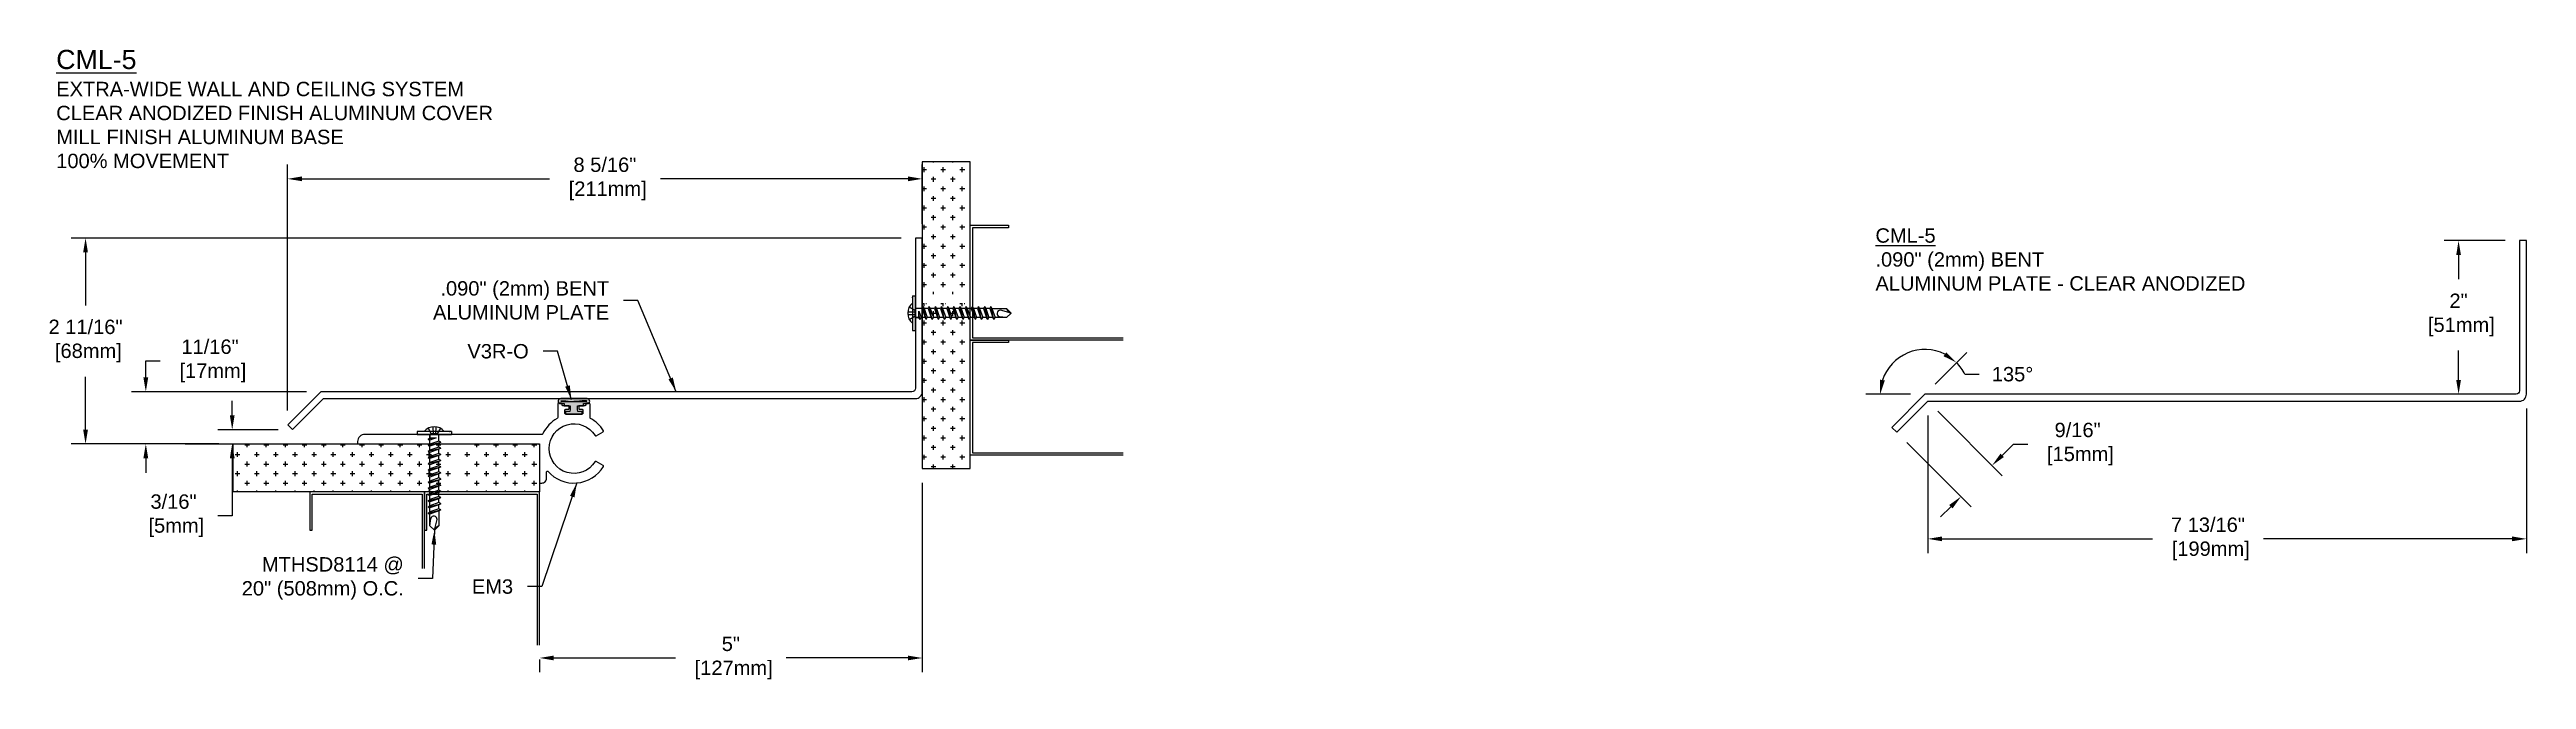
# Model space of a CAD drawing. Header units: inches. Extents: x 2.1 to 34.5, y 14.8 to 23.
import ezdxf

# ---------------------------------------------------------------- set-up
doc = ezdxf.new("R2010")
doc.units = ezdxf.units.IN
doc.header["$MEASUREMENT"] = 0
doc.linetypes.add('HIDDEN2', pattern=[0.1875, 0.125, -0.0625])
for name, color, linetype in [('Anchors', 4, 'Continuous'), ('Conditions', 1, 'Continuous'), ('Dimensions', 3, 'Continuous'), ('Fillers', 2, 'Continuous'), ('Metals', 7, 'Continuous'), ('TEXT', 2, 'Continuous')]:
    doc.layers.add(name, color=color, linetype=linetype)
doc.styles.add('ARIAL', font='arial.ttf')
doc.dimstyles.new('Arial', dxfattribs={"dimtxt": 0.1875, "dimasz": 0.1875, "dimexe": 0.1875, "dimexo": 0.1875, "dimgap": 0.1875, "dimtad": 0, "dimtih": 1, "dimtoh": 1, "dimdec": 4, "dimzin": 3, "dimdsep": 46, "dimlunit": 4, "dimtxsty": 'ARIAL', "dimcen": 0.1875, "dimadec": 0, "dimazin": 0, "dimtfac": 1, "dimtdec": 4, "dimtofl": 0, "dimtmove": 0, "dimatfit": 3, "dimfxl": 0, "dimfrac": 2, "dimtolj": 1, "dimtzin": 0, "dimarcsym": 0})

# ---------------------------------------------------------------- blocks, each defined once
blk = doc.blocks.new('V3RforCM')
h = blk.add_hatch(color=256)
h.paths.add_polyline_path([(0.141, -0.163), (0.205, -0.163, 0.8111), (0.189, -0.1), (-0.156, -0.1, 0.8111), (-0.172, -0.163), (-0.109, -0.163), (-0.109, -0.194), (-0.03, -0.194), (-0.03, -0.241), (-0.036, -0.267), (-0.091, -0.267), (-0.091, -0.302), (0.124, -0.302), (0.124, -0.267), (0.069, -0.267), (0.063, -0.241), (0.063, -0.194), (0.141, -0.194)])
edge = h.paths.add_edge_path(flags=16)
edge.add_spline(control_points=[(-0.139, -0.141), (-0.14, -0.141), (-0.185, -0.12), (-0.087, -0.129), (0.017, -0.14)], knot_values=[0.028497, 0.028497, 0.028497, 0.028497, 0.032831, 0.201023, 0.201023, 0.201023, 0.201023], degree=3, periodic=0)
edge.add_spline(control_points=[(0.017, -0.14), (0.12, -0.129), (0.218, -0.12), (0.173, -0.141), (0.172, -0.141)], knot_values=[0.028497, 0.028497, 0.028497, 0.028497, 0.196688, 0.201023, 0.201023, 0.201023, 0.201023], degree=3, periodic=0)
edge.add_line((0.172, -0.141), (-0.139, -0.141))
blk.add_lwpolyline([(0.141, -0.194), (0.141, -0.163), (0.205, -0.163, 0.8111), (0.189, -0.1), (-0.156, -0.1, 0.8111), (-0.172, -0.163), (-0.109, -0.163), (-0.109, -0.194), (-0.03, -0.194), (-0.03, -0.241), (-0.036, -0.267), (-0.091, -0.267), (-0.091, -0.302), (0.124, -0.302), (0.124, -0.267), (0.069, -0.267), (0.063, -0.241), (0.063, -0.194)], format="xyb", close=True)
blk.add_lwpolyline([(0.172, -0.141), (-0.139, -0.141)])
for points in [[(-0.139, -0.141), (-0.14, -0.141), (-0.185, -0.12), (-0.087, -0.129), (0.017, -0.14)], [(0.172, -0.141), (0.173, -0.141), (0.218, -0.12), (0.12, -0.129), (0.017, -0.14)]]:
    blk.add_open_spline(points, degree=3, knots=[0.028497, 0.028497, 0.028497, 0.028497, 0.0328313, 0.2010226, 0.2010226, 0.2010226, 0.2010226])
blk = doc.blocks.new('em3')
blk.add_lwpolyline([(-22.235, -3.441), (-22.235, -3.399, 0.414214), (-22.245, -3.389), (-22.28, -3.389, -0.414214), (-22.29, -3.379), (-22.29, -3.352, -0.414214), (-22.28, -3.342), (-22.207, -3.342, 0.414214), (-22.197, -3.332), (-22.197, -3.321, -0.414214), (-22.187, -3.311), (-22.151, -3.311, -0.414214), (-22.141, -3.321), (-22.141, -3.498, 0.273807), (-22.136, -3.507, -0.158832), (-21.945, -3.71, 0.29076), (-21.936, -3.716), (-19.621, -3.716, -0.414214), (-19.527, -3.81), (-19.527, -3.831, -0.414214), (-19.537, -3.841), (-21.892, -3.841, 0.414214), (-21.902, -3.851), (-21.902, -4.341, -0.414214), (-21.912, -4.351), (-21.933, -4.351, -0.414214), (-21.996, -4.289), (-21.996, -4.204, 0.692603), (-22.013, -4.198, -0.506912), (-22.737, -4.135, -0.420887), (-22.733, -4.121), (-22.642, -4.069, -0.405496), (-22.629, -4.072, 3.520953), (-22.629, -3.731, -0.405496), (-22.642, -3.734), (-22.733, -3.681, -0.420887), (-22.737, -3.668, -0.131423), (-22.569, -3.507, 0.273807), (-22.563, -3.498), (-22.563, -3.321, -0.414214), (-22.553, -3.311), (-22.517, -3.311, -0.414214), (-22.507, -3.321), (-22.507, -3.332, 0.414214), (-22.497, -3.342), (-22.425, -3.342, -0.414214), (-22.415, -3.352), (-22.415, -3.379, -0.414214), (-22.425, -3.389), (-22.46, -3.389, 0.414214), (-22.47, -3.399), (-22.47, -3.441, 0.414214), (-22.46, -3.451), (-22.245, -3.451, 0.414214)], format="xyb", close=True)
blk = doc.blocks.new('BENT ALUMPLT')
at = {"layer": 'Metals'}
blk.add_lwpolyline([(-5.225, -0.53), (-4.819, -0.125), (2.91, -0.125, 0.414214), (3, -0.035), (3, 1.969), (2.91, 1.969), (2.91, 0.01, -0.414214), (2.865, -0.035), (-4.857, -0.035), (-5.288, -0.467)], format="xyb", close=True, dxfattribs=at)
blk = doc.blocks.new('*D9')
at = {"layer": 'Defpoints', "color": 0}
for p in [(13.518, 17.529), (8.518, 15.223), (13.518, 15.056)]:
    blk.add_point(p, dxfattribs=at)
at = {"layer": 'Dimensions', "color": 0, "lineweight": -2}
for p, q in [((13.518, 17.342), (13.518, 14.869)), ((8.518, 15.036), (8.518, 14.869)), ((8.705, 15.056), (10.293, 15.056)), ((13.33, 15.056), (11.742, 15.056))]:
    blk.add_line(p, q, dxfattribs=at)
at = {"layer": 'Dimensions', "color": 0}
for points in [[(8.705, 15.087), (8.705, 15.025), (8.518, 15.056)], [(13.33, 15.087), (13.33, 15.025), (13.518, 15.056)]]:
    blk.add_solid(points, dxfattribs=at)
at = {"layer": 'Dimensions', "color": 0, "insert": (11.018, 15.056), "char_height": 0.1875, "attachment_point": 5, "style": 'ARIAL'}
blk.add_mtext('\\A1;5"\\P [127mm]', dxfattribs=at)
blk = doc.blocks.new('*D10')
at = {"layer": 'Defpoints', "color": 0}
for p in [(13.518, 21.306), (13.518, 20.533), (5.229, 18.098)]:
    blk.add_point(p, dxfattribs=at)
at = {"layer": 'Dimensions', "color": 0, "lineweight": -2}
for p, q in [((5.229, 18.286), (5.229, 21.494)), ((13.518, 20.721), (13.518, 21.494)), ((5.417, 21.306), (8.649, 21.306)), ((13.33, 21.306), (10.098, 21.306))]:
    blk.add_line(p, q, dxfattribs=at)
at = {"layer": 'Dimensions', "color": 0}
for points in [[(5.417, 21.338), (5.417, 21.275), (5.229, 21.306)], [(13.33, 21.338), (13.33, 21.275), (13.518, 21.306)]]:
    blk.add_solid(points, dxfattribs=at)
at = {"layer": 'Dimensions', "color": 0, "insert": (9.373, 21.306), "char_height": 0.1875, "attachment_point": 5, "style": 'ARIAL'}
blk.add_mtext('\\A1;8 5/16"\\P [211mm]', dxfattribs=at)
blk = doc.blocks.new('*D11')
at = {"layer": 'Defpoints', "color": 0}
for p in [(3.705, 17.848), (4.505, 17.848), (5.293, 18.034)]:
    blk.add_point(p, dxfattribs=at)
at = {"layer": 'Dimensions', "color": 0, "lineweight": -2}
for p, q in [((4.505, 18.222), (4.505, 18.409)), ((3.893, 17.848), (4.693, 17.848)), ((5.105, 18.034), (4.318, 18.034)), ((4.505, 17.661), (4.505, 16.912)), ((4.505, 16.912), (4.318, 16.912))]:
    blk.add_line(p, q, dxfattribs=at)
at = {"layer": 'Dimensions', "color": 0}
for points in [[(4.474, 18.222), (4.537, 18.222), (4.505, 18.034)], [(4.474, 17.661), (4.537, 17.661), (4.505, 17.848)]]:
    blk.add_solid(points, dxfattribs=at)
at = {"layer": 'Dimensions', "color": 0, "insert": (3.739, 16.912), "char_height": 0.1875, "attachment_point": 5, "style": 'ARIAL'}
blk.add_mtext('\\A1;3/16"\\P [5mm]', dxfattribs=at)
blk = doc.blocks.new('*D12')
at = {"layer": 'Defpoints', "color": 0}
for p in [(3.377, 18.53), (5.661, 18.53), (4.518, 17.848)]:
    blk.add_point(p, dxfattribs=at)
at = {"layer": 'Dimensions', "color": 0, "lineweight": -2}
for p, q in [((3.377, 18.717), (3.377, 18.932)), ((3.377, 18.932), (3.564, 18.932)), ((5.474, 18.53), (3.189, 18.53)), ((4.33, 17.848), (3.189, 17.848)), ((3.377, 17.661), (3.377, 17.473))]:
    blk.add_line(p, q, dxfattribs=at)
at = {"layer": 'Dimensions', "color": 0}
for points in [[(3.345, 18.717), (3.408, 18.717), (3.377, 18.53)], [(3.345, 17.661), (3.408, 17.661), (3.377, 17.848)]]:
    blk.add_solid(points, dxfattribs=at)
at = {"layer": 'Dimensions', "color": 0, "insert": (4.216, 18.932), "char_height": 0.1875, "attachment_point": 5, "style": 'ARIAL'}
blk.add_mtext('\\A1;11/16"\\P [17mm]', dxfattribs=at)
blk = doc.blocks.new('*D13')
at = {"layer": 'Defpoints', "color": 0}
for p in [(26.649, 18.406), (26.244, 18.001), (27.083, 17.161)]:
    blk.add_point(p, dxfattribs=at)
at = {"layer": 'Dimensions', "color": 0, "lineweight": -2}
for p, q in [((26.782, 18.274), (27.621, 17.434)), ((26.377, 17.868), (27.216, 17.029)), ((27.621, 17.699), (27.768, 17.846)), ((27.768, 17.846), (27.955, 17.846)), ((26.951, 17.029), (26.818, 16.896))]:
    blk.add_line(p, q, dxfattribs=at)
at = {"layer": 'Dimensions', "color": 0}
for points in [[(27.599, 17.721), (27.643, 17.677), (27.489, 17.567)], [(26.929, 17.051), (26.973, 17.007), (27.083, 17.161)]]:
    blk.add_solid(points, dxfattribs=at)
at = {"layer": 'Dimensions', "color": 0, "insert": (28.607, 17.846), "char_height": 0.1875, "attachment_point": 5, "style": 'ARIAL'}
blk.add_mtext('\\A1;9/16"\\P [15mm]', dxfattribs=at)
blk = doc.blocks.new('*D14')
at = {"layer": 'Defpoints', "color": 0}
for p in [(34.469, 18.496), (26.649, 18.406), (34.469, 16.61)]:
    blk.add_point(p, dxfattribs=at)
at = {"layer": 'Dimensions', "color": 0, "lineweight": -2}
for p, q in [((26.649, 18.219), (26.649, 16.422)), ((34.469, 18.309), (34.469, 16.422)), ((26.837, 16.61), (29.584, 16.61)), ((34.281, 16.61), (31.034, 16.61))]:
    blk.add_line(p, q, dxfattribs=at)
at = {"layer": 'Dimensions', "color": 0}
for points in [[(26.837, 16.641), (26.837, 16.579), (26.649, 16.61)], [(34.281, 16.641), (34.281, 16.579), (34.469, 16.61)]]:
    blk.add_solid(points, dxfattribs=at)
at = {"layer": 'Dimensions', "color": 0, "insert": (30.309, 16.61), "char_height": 0.1875, "attachment_point": 5, "style": 'ARIAL'}
blk.add_mtext('\\A1;7 13/16"\\P [199mm]', dxfattribs=at)
blk = doc.blocks.new('*D15')
at = {"layer": 'Defpoints', "color": 0}
for p in [(13.428, 20.533), (2.59, 17.848), (4.518, 17.848)]:
    blk.add_point(p, dxfattribs=at)
at = {"layer": 'Dimensions', "color": 0, "lineweight": -2}
for p, q in [((13.24, 20.533), (2.402, 20.533)), ((2.59, 20.346), (2.59, 19.656)), ((2.59, 18.036), (2.59, 18.725)), ((4.33, 17.848), (2.402, 17.848))]:
    blk.add_line(p, q, dxfattribs=at)
at = {"layer": 'Dimensions', "color": 0}
for points in [[(2.558, 20.346), (2.621, 20.346), (2.59, 20.533)], [(2.558, 18.036), (2.621, 18.036), (2.59, 17.848)]]:
    blk.add_solid(points, dxfattribs=at)
at = {"layer": 'Dimensions', "color": 0, "insert": (2.59, 19.191), "char_height": 0.1875, "attachment_point": 5, "style": 'ARIAL'}
blk.add_mtext('\\A1;2 11/16"\\P [68mm]', dxfattribs=at)
blk = doc.blocks.new('*D16')
at = {"layer": 'Defpoints', "color": 0}
for p in [(34.379, 20.5), (33.582, 18.496), (34.296, 18.496)]:
    blk.add_point(p, dxfattribs=at)
at = {"layer": 'Dimensions', "color": 0, "lineweight": -2}
for p, q in [((34.191, 20.5), (33.394, 20.5)), ((33.582, 20.312), (33.582, 19.996)), ((33.582, 18.684), (33.582, 19.067)), ((34.108, 18.496), (33.394, 18.496))]:
    blk.add_line(p, q, dxfattribs=at)
at = {"layer": 'Dimensions', "color": 0}
for points in [[(33.551, 20.312), (33.613, 20.312), (33.582, 20.5)], [(33.551, 18.684), (33.613, 18.684), (33.582, 18.496)]]:
    blk.add_solid(points, dxfattribs=at)
at = {"layer": 'Dimensions', "color": 0, "insert": (33.582, 19.531), "char_height": 0.1875, "attachment_point": 5, "style": 'ARIAL'}
blk.add_mtext('\\A1;2"\\P [51mm]', dxfattribs=at)
blk = doc.blocks.new('*D17')
at = {"layer": 'Defpoints', "color": 0}
for p in [(26.199, 18.909), (26.612, 18.496), (26.612, 18.496), (31.358, 18.496), (26.18, 18.065)]:
    blk.add_point(p, dxfattribs=at)
at = {"layer": 'Dimensions', "color": 0, "lineweight": -2}
for p, q in [((26.745, 18.629), (27.158, 19.042)), ((26.425, 18.496), (25.841, 18.496)), ((27.135, 18.757), (27.322, 18.757))]:
    blk.add_line(p, q, dxfattribs=at)
for start, end in [(63.4796, 161.5204), (26.5204, 45)]:
    blk.add_arc((26.612, 18.496), 0.584, start, end, dxfattribs=at)
at = {"layer": 'Dimensions', "color": 0}
for points in [[(26.891, 19.044), (26.855, 18.993), (27.025, 18.909)], [(26.089, 18.676), (26.027, 18.686), (26.028, 18.496)]]:
    blk.add_solid(points, dxfattribs=at)
at = {"layer": 'Dimensions', "color": 0, "insert": (27.757, 18.757), "char_height": 0.1875, "attachment_point": 5, "style": 'ARIAL'}
blk.add_mtext('\\A1;135°', dxfattribs=at)
blk = doc.blocks.new('MTHSD8114')
for p, q in [((0.224, 0.038), (-0.224, 0.038)), ((-0.224, 0.038), (-0.224, 0)), ((-0.224, 0), (0.224, 0)), ((-0.056, 0), (0.056, 0)), ((0.06, -0.087), (0.06, 0)), ((0.224, 0.038), (0.224, 0)), ((-0.081, -0.061), (-0.024, -0.047)), ((-0.081, -0.061), (-0.056, -0.047)), ((-0.081, -0.061), (-0.056, -0.074)), ((-0.081, -0.141), (0.085, -0.101)), ((-0.081, -0.141), (-0.056, -0.127)), ((-0.081, -0.141), (-0.056, -0.155)), ((-0.081, -0.221), (0.085, -0.181)), ((-0.081, -0.221), (-0.056, -0.208)), ((-0.081, -0.221), (-0.056, -0.235)), ((-0.081, -0.302), (0.085, -0.262)), ((-0.081, -0.302), (-0.056, -0.288)), ((-0.081, -0.302), (-0.056, -0.316)), ((-0.056, -0.047), (-0.056, 0)), ((-0.056, 0), (-0.056, -0.047)), ((0.024, -0.047), (-0.056, -0.074)), ((-0.056, -0.047), (0.024, -0.047)), ((-0.056, -0.127), (-0.056, -0.074)), ((0.06, -0.087), (-0.056, -0.127)), ((0.06, -0.115), (-0.056, -0.155)), ((-0.056, -0.208), (-0.056, -0.155)), ((0.06, -0.167), (-0.056, -0.208)), ((0.06, -0.195), (-0.056, -0.235)), ((-0.056, -0.288), (-0.056, -0.235)), ((0.06, -0.248), (-0.056, -0.288)), ((0.06, -0.276), (-0.056, -0.316)), ((-0.056, -0.368), (-0.056, -0.316)), ((0.085, -0.101), (0.06, -0.087)), ((0.085, -0.101), (0.06, -0.115)), ((0.06, -0.167), (0.06, -0.115)), ((0.085, -0.181), (0.06, -0.167)), ((0.085, -0.181), (0.06, -0.195)), ((0.06, -0.248), (0.06, -0.195)), ((0.085, -0.262), (0.06, -0.248)), ((0.085, -0.262), (0.06, -0.276)), ((0.06, -0.328), (0.06, -0.276)), ((-0.081, -0.382), (0.085, -0.342)), ((-0.081, -0.382), (-0.056, -0.368)), ((-0.081, -0.382), (-0.056, -0.396)), ((-0.081, -0.463), (0.085, -0.422)), ((-0.081, -0.463), (-0.056, -0.449)), ((-0.081, -0.463), (-0.056, -0.477)), ((-0.081, -0.543), (0.085, -0.503)), ((-0.081, -0.543), (-0.056, -0.529)), ((-0.081, -0.543), (-0.056, -0.557)), ((-0.081, -0.624), (0.085, -0.583)), ((-0.081, -0.624), (-0.056, -0.61)), ((-0.081, -0.624), (-0.056, -0.637)), ((0.06, -0.328), (-0.056, -0.368)), ((0.06, -0.356), (-0.056, -0.396)), ((-0.056, -0.449), (-0.056, -0.396)), ((0.06, -0.409), (-0.056, -0.449)), ((0.06, -0.436), (-0.056, -0.477)), ((-0.056, -0.529), (-0.056, -0.477)), ((0.06, -0.489), (-0.056, -0.529)), ((0.06, -0.517), (-0.056, -0.557)), ((-0.056, -0.61), (-0.056, -0.557)), ((0.06, -0.569), (-0.056, -0.61)), ((0.06, -0.597), (-0.056, -0.637)), ((-0.056, -0.69), (-0.056, -0.637)), ((0.085, -0.342), (0.06, -0.328)), ((0.085, -0.342), (0.06, -0.356)), ((0.06, -0.409), (0.06, -0.356)), ((0.085, -0.422), (0.06, -0.409)), ((0.085, -0.422), (0.06, -0.436)), ((0.06, -0.489), (0.06, -0.436)), ((0.085, -0.503), (0.06, -0.489)), ((0.085, -0.503), (0.06, -0.517)), ((0.06, -0.569), (0.06, -0.517)), ((0.085, -0.583), (0.06, -0.569)), ((0.085, -0.583), (0.06, -0.597)), ((0.06, -0.65), (0.06, -0.597)), ((-0.081, -0.704), (0.085, -0.664)), ((-0.081, -0.704), (-0.056, -0.69)), ((-0.081, -0.704), (-0.056, -0.718)), ((-0.081, -0.784), (0.085, -0.744)), ((-0.081, -0.784), (-0.056, -0.771)), ((-0.081, -0.784), (-0.056, -0.798)), ((-0.081, -0.865), (0.085, -0.825)), ((-0.081, -0.865), (-0.056, -0.851)), ((-0.081, -0.865), (-0.056, -0.879)), ((-0.081, -0.945), (0.085, -0.905)), ((-0.081, -0.945), (-0.056, -0.931)), ((-0.081, -0.945), (-0.056, -0.959)), ((0.06, -0.65), (-0.056, -0.69)), ((0.06, -0.678), (-0.056, -0.718)), ((-0.056, -0.771), (-0.056, -0.718)), ((0.06, -0.73), (-0.056, -0.771)), ((0.06, -0.758), (-0.056, -0.798)), ((-0.056, -0.851), (-0.056, -0.798)), ((0.06, -0.811), (-0.056, -0.851)), ((0.06, -0.839), (-0.056, -0.879)), ((-0.056, -0.931), (-0.056, -0.879)), ((0.06, -0.891), (-0.056, -0.931)), ((0.06, -0.919), (-0.056, -0.959)), ((-0.056, -1.012), (-0.056, -0.959)), ((0.085, -0.664), (0.06, -0.65)), ((0.085, -0.664), (0.06, -0.678)), ((0.06, -0.73), (0.06, -0.678)), ((0.085, -0.744), (0.06, -0.73)), ((0.085, -0.744), (0.06, -0.758)), ((0.06, -0.811), (0.06, -0.758)), ((0.085, -0.825), (0.06, -0.811)), ((0.085, -0.825), (0.06, -0.839)), ((0.06, -0.891), (0.06, -0.839)), ((0.085, -0.905), (0.06, -0.891)), ((0.085, -0.905), (0.06, -0.919)), ((0.06, -0.972), (0.06, -0.919)), ((-0.081, -1.026), (0.085, -0.985)), ((-0.081, -1.026), (-0.056, -1.012)), ((-0.081, -1.026), (-0.056, -1.04)), ((0.06, -0.972), (-0.056, -1.012)), ((0.06, -0.999), (-0.056, -1.04)), ((-0.056, -1.192), (-0.056, -1.04)), ((-0.056, -1.192), (-0.046, -1.097)), ((0.002, -1.25), (-0.056, -1.192)), ((0.002, -1.25), (0.039, -1.111)), ((0.002, -1.25), (0.06, -1.192)), ((0.085, -0.985), (0.06, -0.972)), ((0.085, -0.985), (0.06, -0.999)), ((0.06, -0.999), (0.06, -1.192))]:
    blk.add_line(p, q)
at = {"linetype": 'HIDDEN2'}
for p, q in [((-0.081, 0.079), (-0.038, 0.006)), ((0.038, 0.006), (-0.038, 0.006)), ((-0.019, 0.099), (-0.016, 0.006)), ((0.019, 0.099), (0.016, 0.006)), ((0.081, 0.079), (0.038, 0.006))]:
    blk.add_line(p, q, dxfattribs=at)
for centre, radius, start, end in [((0, -0.066), 0.166, 38.5375, 141.4625), ((-0.005, -1.11), 0.0433, 358.315, 162.8045), ((0.089, -1.279), 0.0922, 108.6241, 161.3759)]:
    blk.add_arc(centre, radius, start, end)
blk.add_point((0.204, 0.038))

msp = doc.modelspace()

# ---------------------------------------------------------------- hatches: boundary and pattern name
at = {"layer": 'Conditions'}
h = msp.add_hatch(dxfattribs=at)
h.set_pattern_fill('CROSS', color=256, scale=0.5, angle=90, style=0)
h.set_pattern_definition([(90, (3.79029, 14.39407), (-0.125, 0.125), [0.0625, -0.1875]), (180, (3.82154, 14.42532), (-0.125, -0.125), [0.0625, -0.1875])])
h.paths.add_polyline_path([(14.14257, 20.70056), (14.14257, 21.5293), (13.51757, 21.5293), (13.51757, 19.81908), (13.52603, 19.8038), (13.58366, 19.8038), (13.59651, 19.82702), (13.60937, 19.8038), (13.66699, 19.8038), (13.67985, 19.82702), (13.6927, 19.8038), (13.75033, 19.8038), (13.76318, 19.82702), (13.77603, 19.8038), (13.83366, 19.8038), (13.84651, 19.82702), (13.85937, 19.8038), (13.91699, 19.8038), (13.92985, 19.82702), (13.9427, 19.8038), (14.00033, 19.8038), (14.01318, 19.82702), (14.02603, 19.8038), (14.08366, 19.8038), (14.09651, 19.82702), (14.10937, 19.8038), (14.14257, 19.8038)])
h.paths.add_polyline_path([(14.14257, 19.66295), (14.13818, 19.65502), (14.12502, 19.6788), (14.06801, 19.6788), (14.05485, 19.65502), (14.04168, 19.6788), (13.98468, 19.6788), (13.97151, 19.65502), (13.95835, 19.6788), (13.90135, 19.6788), (13.88818, 19.65502), (13.87502, 19.6788), (13.81801, 19.6788), (13.80485, 19.65502), (13.79168, 19.6788), (13.73468, 19.6788), (13.72151, 19.65502), (13.70835, 19.6788), (13.65135, 19.6788), (13.63818, 19.65502), (13.62502, 19.6788), (13.56801, 19.6788), (13.55485, 19.65502), (13.54168, 19.6788), (13.51757, 19.6788), (13.51757, 18.40621), (13.51757, 17.5293), (14.14257, 17.5293)])
h = msp.add_hatch(dxfattribs=at)
h.set_pattern_fill('CROSS', color=256, scale=0.5, style=0)
h.set_pattern_definition([(0, (3.54417, 13.46104), (0.125, 0.125), [0.0625, -0.1875]), (90, (3.57542, 13.42979), (-0.125, 0.125), [0.0625, -0.1875])])
h.paths.add_polyline_path([(8.51757, 17.22317), (8.51757, 17.84817), (7.49208, 17.84817), (7.48607, 17.84606), (7.48607, 17.78906), (7.50985, 17.77589), (7.48607, 17.76273), (7.48607, 17.70572), (7.50985, 17.69256), (7.48607, 17.6794), (7.48607, 17.62239), (7.50985, 17.60923), (7.48607, 17.59606), (7.48607, 17.53906), (7.50985, 17.52589), (7.48607, 17.51273), (7.48607, 17.45572), (7.50985, 17.44256), (7.48607, 17.4294), (7.48607, 17.37239), (7.50985, 17.35923), (7.48607, 17.34606), (7.48607, 17.28906), (7.50985, 17.27589), (7.48607, 17.26273), (7.48607, 17.22317)])
h.paths.add_polyline_path([(4.51757, 17.84817), (4.51757, 17.22317), (7.35783, 17.22317), (7.33785, 17.23423), (7.36107, 17.24708), (7.36107, 17.30471), (7.33785, 17.31756), (7.36107, 17.33041), (7.36107, 17.38804), (7.33785, 17.40089), (7.36107, 17.41375), (7.36107, 17.47137), (7.33785, 17.48423), (7.36107, 17.49708), (7.36107, 17.55471), (7.33785, 17.56756), (7.36107, 17.58041), (7.36107, 17.63804), (7.33785, 17.65089), (7.36107, 17.66375), (7.36107, 17.72137), (7.33785, 17.73423), (7.36107, 17.74708), (7.36107, 17.80471), (7.33785, 17.81756), (7.36107, 17.83041), (7.36107, 17.84817), (6.14257, 17.84817)])

# ---------------------------------------------------------------- linework, layer by layer
for points in [[(14.14257, 17.5293), (14.14257, 21.5293), (13.51757, 21.5293), (13.51757, 17.5293), (14.14257, 17.5293)], [(16.14257, 19.20056), (14.14257, 19.20056), (14.14257, 20.70056), (14.64257, 20.70056), (14.64257, 20.66931), (14.17382, 20.66931), (14.17382, 19.23181), (16.14257, 19.23181)], [(16.14257, 17.70056), (14.14257, 17.70056), (14.14257, 19.20056), (14.64257, 19.20056), (14.64257, 19.16931), (14.17382, 19.16931), (14.17382, 17.73181), (16.14257, 17.73181)], [(8.51757, 17.22317), (4.51757, 17.22317), (4.51757, 17.84817), (8.51757, 17.84817), (8.51757, 17.22317)], [(7.01757, 16.2235), (7.01757, 17.22317), (5.51757, 17.22317), (5.51757, 16.72317), (5.54882, 16.72317), (5.54882, 17.19192), (6.98632, 17.19192), (6.98632, 16.22355)], [(8.51757, 15.22317), (8.51757, 17.22317), (7.01757, 17.22317), (7.01757, 16.72317), (7.04882, 16.72317), (7.04882, 17.19192), (8.48632, 17.19192), (8.48632, 15.22317)]]:
    msp.add_lwpolyline(points, dxfattribs=at)

# ---------------------------------------------------------------- block references
at = {"layer": 'Anchors', "rotation": 90}
msp.add_blockref('MTHSD8114', (13.42757, 19.55408), dxfattribs=at)
at = {"layer": 'Anchors'}
msp.add_blockref('MTHSD8114', (7.14375, 17.97317), dxfattribs=at)
at = {"layer": 'Fillers'}
msp.add_blockref('V3RforCM', (8.95103, 18.53999), dxfattribs=at)
at = {"layer": 'Metals'}
for p in [(10.51757, 18.56471), (31.46866, 18.53121)]:
    msp.add_blockref('BENT ALUMPLT', p, dxfattribs=at)
at = {"layer": 'Metals', "xscale": -1}
msp.add_blockref('em3', (-13.38459, 21.68905), dxfattribs=at)

# ---------------------------------------------------------------- texts
at = {"layer": 'TEXT', "char_height": 0.25, "width": 9.6875, "attachment_point": 1, "style": 'ARIAL'}
for s, insert in [('{\\LCML-5\\P\\H0.75x;\\lEXTRA-WIDE WALL AND CEILING SYSTEM\\PCLEAR ANODIZED FINISH ALUMINUM COVER\\PMILL FINISH ALUMINUM BASE\\P100% MOVEMENT}', (2.2071, 22.98857)), ('{\\H0.75x;\\LCML-5\\P\\l.090" (2mm) BENT\\PALUMINUM PLATE - CLEAR ANODIZED }', (25.9664, 20.6611))]:
    msp.add_mtext(s, dxfattribs=dict(at, insert=insert))
at = {"layer": 'TEXT', "char_height": 0.1875, "attachment_point": 6, "style": 'ARIAL'}
for s, insert in [('.090" (2mm) BENT\\PALUMINUM PLATE', (9.42778, 19.72013)), ('V3R-O', (8.3777, 19.05627)), ('MTHSD8114 @\\P20" (508mm) O.C.', (6.74599, 16.09295)), ('EM3', (8.17373, 15.98653))]:
    msp.add_mtext(s, dxfattribs=dict(at, insert=insert))

# ---------------------------------------------------------------- dimensions: what is measured, and where the dimension line sits
at = {"layer": 'Dimensions'}
for base, p1, p2, picture, middle in [((13.517571, 21.306307), (5.22932, 18.098015), (13.517571, 20.533455), '*D10', (9.373446, 21.306307)), ((34.46866, 16.60996), (26.64938, 18.40621), (34.46866, 18.49621), '*D14', (30.30902, 16.60996)), ((13.51757, 15.0562), (8.51757, 15.22317), (13.51757, 17.5293), '*D9', (11.01757, 15.0562))]:
    dim = msp.add_linear_dim(base=base, p1=p1, p2=p2, dimstyle='Arial', override={"dimpost": '\\X'}, dxfattribs=at)
    dim.commit()
    dim.dimension.update_dxf_attribs({"geometry": picture, "text_midpoint": middle, "dimtype": 160})
for base, p1, p2, angle, picture, middle, dimtype in [((2.58974, 17.84817), (13.42757, 20.53346), (4.51757, 17.84817), 90, '*D15', (2.58974, 19.19081), 160), ((33.5819108553, 18.4962054533), (34.3786603828, 20.4999554533), (34.2956578574, 18.4962054533), 90, '*D16', (33.5819108553, 19.5312054533), 160), ((3.37665, 18.52971), (4.51757, 17.84817), (5.66101, 18.52971), 90, '*D12', (4.21618, 18.93212), 160), ((4.5054, 17.84817), (5.29296, 18.03438), (3.70507, 17.84817), 90, '*D11', (3.73871, 16.9116), 160), ((27.08345, 17.16147), (26.64938, 18.40621), (26.24405, 18.00088), 225, '*D13', (28.60723, 17.84571), 161)]:
    dim = msp.add_linear_dim(base=base, p1=p1, p2=p2, angle=angle, dimstyle='Arial', override={"dimpost": '\\X'}, dxfattribs=at)
    dim.commit()
    dim.dimension.update_dxf_attribs({"geometry": picture, "text_midpoint": middle, "dimtype": dimtype})
dim = msp.add_angular_dim_2l(base=(26.19924, 18.90906), line1=((31.35816, 18.49621), (26.6121, 18.49621)), line2=((26.6121, 18.49621), (26.18041, 18.06451)), dimstyle='Arial', override={"dimpost": '\\X'}, dxfattribs=at)
dim.commit()
dim.dimension.update_dxf_attribs({"geometry": '*D17', "text_midpoint": (27.75746, 18.75691)})

# ---------------------------------------------------------------- leaders
at = {"layer": 'TEXT', "annotation_type": 0, "has_hookline": 1, "hookline_direction": 1}
for points, text_width in [([(10.30394, 18.52971), (9.80278, 19.72013), (9.61528, 19.72013)], 2.28556), ([(8.93632, 18.42408), (8.7527, 19.05627), (8.5652, 19.05627)], 0.7876), ([(9.00629, 17.33934), (8.54873, 15.98653), (8.36123, 15.98653)], 0.50597)]:
    msp.add_leader(points, dimstyle='Arial', override={"dimgap": 0.1875, "dimtad": 0}, dxfattribs=dict(at, text_width=text_width))
at = {"layer": 'TEXT'}
msp.add_leader([(7.14577, 16.72317), (7.12099, 16.09295), (6.93349, 16.09295)], dimstyle='Arial', override={"dimgap": 0.1875, "dimtad": 0}, dxfattribs=at)

doc.saveas('drawing.dxf')
